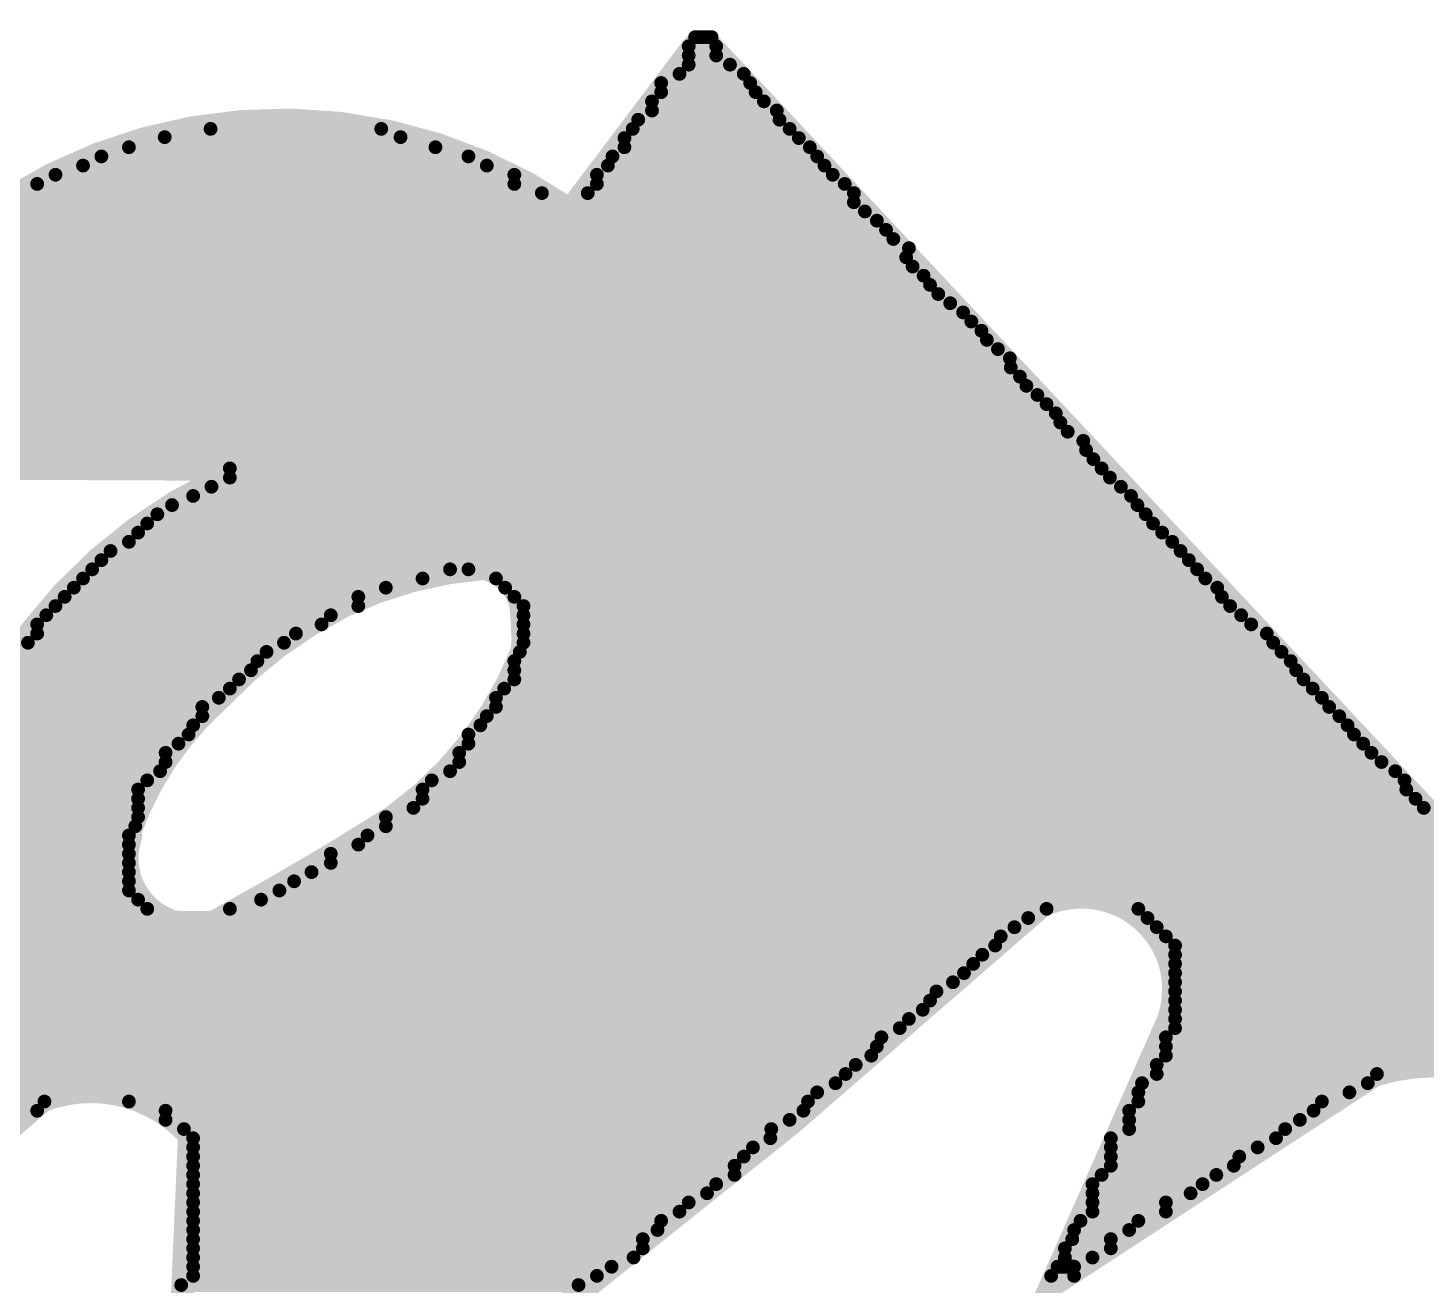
# Model space of a CAD drawing. Extents: x -3908 to 11948, y -2965 to 7442.
# Drawn here: x 3814.1 to 3936, y 1406.7 to 1516.3 of the extents above; entities that cross this region are included whole.
import ezdxf

# ---------------------------------------------------------------- set-up
doc = ezdxf.new("R2010")
doc.units = 0
doc.header["$MEASUREMENT"] = 0
doc.layers.get('0').update_dxf_attribs({"linetype": 'CONTINUOUS'})
doc.layers.add('2D_LINE_26', color=7, linetype='CONTINUOUS')

# ---------------------------------------------------------------- blocks, each defined once
blk = doc.blocks.new('SMOOTH_1$2')
at = {"const_width": 0.6}
blk.add_lwpolyline([(-0.3, 0, 1), (0.3, 0, 1)], format="xyb", close=True, dxfattribs=at)
blk = doc.blocks.new('SMOOTH_2')
at = {"const_width": 1}
blk.add_lwpolyline([(-0.5, 0, 1), (0.5, 0, 1)], format="xyb", close=True, dxfattribs=at)
blk = doc.blocks.new('DRAWING_542')
at = {"layer": '2D_LINE_26', "const_width": 2}
for points in [[(49.44, 146.56), (74.32, 157.84, -0.121013), (99.84, 201.28, -0.258152), (171.28, 226.88)], [(188.4, 207.2), (177.68, 192.96, 0.498037), (110.32, 170.48), (148.24, 170.32)], [(147.12, 169.52, 0.194833), (124.48, 145.04)], [(139.36, 138.32, 0.632174), (146.8, 130.96, 0.016582), (162.16, 140, 0.144993), (173.52, 154.56, 0.035795), (173.36, 158.48, 0.276385), (170.16, 161.68, 0.091887), (157.92, 158.4, 0.087049), (147.12, 150.32, 0.128103), (139.2, 138.48)], [(77.36, 68.48), (131.68, 115.28, -0.310987), (144.48, 112.24), (143.12, 81.36, 0.331687), (150.88, 77.92, 0.030116), (218.8, 132.24, -0.72056), (229.36, 121.28), (219.52, 99.04), (247.84, 117.52, -0.166894), (259.52, 117.12, -0.254432), (264.4, 104.32), (255.36, 72.24, 0.588457), (259.12, 71.52), (291.12, 96.56)]]:
    blk.add_lwpolyline(points, format="xyb", dxfattribs=at)
at = {"layer": '2D_LINE_26'}
for points, const_width in [([(188.56, 208), (190, 208)], 1.2), ([(188, 207.2), (190.4, 207.2)], 1.2), ([(291.12, 96.64), (291.12, 99.28), (189.84, 207.36)], 2), ([(188, 206.4), (190.4, 206.4)], 1.2), ([(188, 205.6), (191.6, 205.6)], 1.2), ([(187.2, 204.8), (192.8, 204.8)], 1.2), ([(185.6, 204), (193.36, 204)], 1.2), ([(185.6, 203.2), (193.84, 203.2)], 1.2), ([(184.8, 202.4), (194.56, 202.4)], 1.2), ([(183.6, 200.8), (195.92, 200.8)], 1.2), ([(184.8, 201.6), (195.68, 201.6)], 1.2), ([(146.32, 200), (161.2, 200)], 1.2), ([(183.12, 200), (196.8, 200)], 1.2), ([(139.2, 198.4), (165.92, 198.4)], 1.2), ([(142.32, 199.28), (162.88, 199.28)], 1.2), ([(182.4, 199.2), (197.6, 199.2)], 1.2), ([(182.4, 198.4), (198.56, 198.4)], 1.2), ([(136.8, 197.6), (168.8, 197.6)], 1.2), ([(181.36, 197.6), (199.2, 197.6)], 1.2), ([(132.8, 196), (172.8, 196)], 1.2), ([(135.2, 196.8), (170.4, 196.8)], 1.2), ([(180, 196), (200.56, 196)], 1.2), ([(180.96, 196.8), (199.84, 196.8)], 1.2), ([(131.2, 195.2), (172.8, 195.2)], 1.2), ([(180, 195.2), (201.6, 195.2)], 1.2), ([(128, 193.6), (202.4, 193.6)], 1.2), ([(129.6, 194.4), (175.2, 194.4)], 1.2), ([(179.2, 194.4), (202.4, 194.4)], 1.2), ([(125.6, 192), (204.4, 192)], 1.2), ([(126.4, 192.8), (203.36, 192.8)], 1.2), ([(124.8, 191.2), (205.2, 191.2)], 1.2), ([(123.2, 190.4), (205.84, 190.4)], 1.2), ([(123.2, 189.6), (207.2, 189.6)], 1.2), ([(121.6, 188.8), (206.96, 188.8)], 1.2), ([(120, 187.2), (208.48, 187.2)], 1.2), ([(120.8, 188), (207.52, 188)], 1.2), ([(120, 186.4), (209.04, 186.4)], 1.2), ([(118.4, 184.8), (210.8, 184.8)], 1.2), ([(119.2, 185.6), (209.76, 185.6)], 1.2), ([(118.4, 184), (211.92, 184)], 1.2), ([(116.8, 182.4), (213.52, 182.4)], 1.2), ([(117.6, 183.2), (212.64, 183.2)], 1.2), ([(116, 181.6), (214, 181.6)], 1.2), ([(115.2, 180.8), (214.96, 180.8)], 1.2), ([(116, 180), (216, 180)], 1.2), ([(114.4, 179.2), (216.08, 179.2)], 1.2), ([(113.68, 177.6), (217.44, 177.6)], 1.2), ([(114.4, 178.4), (216.88, 178.4)], 1.2), ([(112.8, 176.8), (218.4, 176.8)], 1.2), ([(112.32, 175.2), (220, 175.2)], 1.2), ([(112.72, 176), (219.2, 176)], 1.2), ([(112, 174.4), (220.4, 174.4)], 1.2), ([(112, 173.6), (221.04, 173.6)], 1.2), ([(112, 172.8), (222.4, 172.8)], 1.2), ([(111.2, 172), (222.64, 172)], 1.2), ([(111.2, 171.2), (223.28, 171.2)], 1.2), ([(148, 170.4), (224, 170.4)], 1.2), ([(148, 169.6), (224.72, 169.6)], 1.2), ([(144.8, 168), (226.56, 168)], 1.2), ([(146.4, 168.8), (225.68, 168.8)], 1.2), ([(141.68, 166.4), (227.84, 166.4)], 1.2), ([(142.96, 167.2), (227.12, 167.2)], 1.2), ([(140.8, 165.6), (228.48, 165.6)], 1.2), ([(139.2, 164), (230.16, 164)], 1.2), ([(140, 164.8), (229.28, 164.8)], 1.2), ([(137.6, 163.2), (230.88, 163.2)], 1.2), ([(136, 161.6), (167.2, 161.6)], 1.2), ([(136.8, 162.4), (231.6, 162.4)], 1.2), ([(168.8, 161.6), (232.32, 161.6)], 1.2), ([(135.2, 160.8), (164.8, 160.8)], 1.2), ([(171.2, 160.8), (233.04, 160.8)], 1.2), ([(133.6, 159.2), (159.2, 159.2)], 1.2), ([(134.4, 160), (161.6, 160)], 1.2), ([(172, 160), (234.08, 160)], 1.2), ([(172.8, 159.2), (234.48, 159.2)], 1.2), ([(132.8, 158.4), (159.2, 158.4)], 1.2), ([(173.6, 158.4), (235.2, 158.4)], 1.2), ([(131.2, 156.8), (156, 156.8)], 1.2), ([(132, 157.6), (156.8, 157.6)], 1.2), ([(173.6, 157.6), (236.16, 157.6)], 1.2), ([(173.6, 156.8), (237.04, 156.8)], 1.2), ([(131.2, 156), (153.76, 156)], 1.2), ([(173.6, 156), (238.4, 156)], 1.2), ([(129.6, 154.4), (151.2, 154.4)], 1.2), ([(130.4, 155.2), (152.72, 155.2)], 1.2), ([(173.28, 154.4), (239.68, 154.4)], 1.2), ([(173.6, 155.2), (238.96, 155.2)], 1.2), ([(128.8, 153.6), (150.4, 153.6)], 1.2), ([(172.8, 153.6), (240.48, 153.6)], 1.2), ([(128, 152.8), (149.84, 152.8)], 1.2), ([(128, 152), (148.8, 152)], 1.2), ([(172.8, 152.8), (240.96, 152.8)], 1.2), ([(172.8, 152), (241.6, 152)], 1.2), ([(127.2, 151.2), (148, 151.2)], 1.2), ([(171.92, 151.2), (242.4, 151.2)], 1.2), ([(126.4, 149.6), (145.6, 149.6)], 1.2), ([(127.2, 150.4), (147.04, 150.4)], 1.2), ([(171.2, 150.4), (243.2, 150.4)], 1.2), ([(171.2, 149.6), (243.84, 149.6)], 1.2), ([(126.16, 148.8), (145.6, 148.8)], 1.2), ([(170.4, 148.8), (244.72, 148.8)], 1.2), ([(125.6, 148), (144.8, 148)], 1.2), ([(125.6, 147.2), (144.4, 147.2)], 1.2), ([(168.8, 147.2), (246, 147.2)], 1.2), ([(169.84, 148), (245.44, 148)], 1.2), ([(125.6, 146.4), (143.52, 146.4)], 1.2), ([(168.8, 146.4), (246.8, 146.4)], 1.2), ([(98.88, 144.8), (142.4, 144.8)], 1.2), ([(99.36, 145.6), (142.4, 145.6)], 1.2), ([(168, 145.6), (247.52, 145.6)], 1.2), ([(168, 144.8), (248.4, 144.8)], 1.2), ([(98.4, 144), (141.92, 144)], 1.2), ([(167.2, 144), (249.6, 144)], 1.2), ([(97.6, 143.2), (140.8, 143.2)], 1.2), ([(97.6, 142.4), (140, 142.4)], 1.2), ([(164.8, 142.4), (250.56, 142.4)], 1.2), ([(165.6, 143.2), (250.4, 143.2)], 1.2), ([(97.04, 140.8), (140, 140.8)], 1.2), ([(97.6, 141.6), (140, 141.6)], 1.2), ([(164, 140.8), (252.08, 140.8)], 1.2), ([(164.8, 141.6), (251.36, 141.6)], 1.2), ([(96, 140), (140, 140)], 1.2), ([(161.6, 140), (252.96, 140)], 1.2), ([(95.2, 138.4), (139.2, 138.4)], 1.2), ([(96, 139.2), (139.76, 139.2)], 1.2), ([(160, 138.4), (254.32, 138.4)], 1.2), ([(161.6, 139.2), (253.92, 139.2)], 1.2), ([(95.2, 137.6), (139.2, 137.6)], 1.2), ([(159.2, 137.6), (255.36, 137.6)], 1.2), ([(94.4, 136.8), (139.2, 136.8)], 1.2), ([(94.4, 136), (139.2, 136)], 1.2), ([(156.8, 136.8), (255.92, 136.8)], 1.2), ([(156.8, 136), (256.72, 136)], 1.2), ([(94.4, 135.2), (139.2, 135.2)], 1.2), ([(155.12, 135.2), (257.6, 135.2)], 1.2), ([(93.2, 133.6), (139.2, 133.6)], 1.2), ([(93.68, 134.4), (139.2, 134.4)], 1.2), ([(152.32, 133.6), (258.88, 133.6)], 1.2), ([(153.6, 134.4), (258.24, 134.4)], 1.2), ([(92.8, 132.8), (140, 132.8)], 1.2), ([(150.72, 132.8), (260, 132.8)], 1.2), ([(92, 131.2), (217.6, 131.2)], 1.2), ([(92.64, 132), (140.8, 132)], 1.2), ([(148, 132), (219.2, 132)], 1.2), ([(227.2, 132), (260, 132)], 1.2), ([(228, 131.2), (260.88, 131.2)], 1.2), ([(92, 130.4), (216.4, 130.4)], 1.2), ([(228.8, 130.4), (262.4, 130.4)], 1.2), ([(91.12, 128.8), (214.72, 128.8)], 1.2), ([(92, 129.6), (215.2, 129.6)], 1.2), ([(229.6, 129.6), (263.2, 129.6)], 1.2), ([(230.4, 128.8), (264, 128.8)], 1.2), ([(90.4, 128), (213.6, 128)], 1.2), ([(230.4, 128), (264.8, 128)], 1.2), ([(89.6, 126.4), (212, 126.4)], 1.2), ([(90.32, 127.2), (212.8, 127.2)], 1.2), ([(230.4, 127.2), (265.6, 127.2)], 1.2), ([(230.4, 126.4), (266.4, 126.4)], 1.2), ([(89.68, 125.6), (211.04, 125.6)], 1.2), ([(230.4, 125.6), (266.64, 125.6)], 1.2), ([(88.8, 124.8), (209.6, 124.8)], 1.2), ([(88.8, 124), (209.04, 124)], 1.2), ([(230.4, 124.8), (267.04, 124.8)], 1.2), ([(230.4, 124), (267.6, 124)], 1.2), ([(88.4, 123.2), (208.4, 123.2)], 1.2), ([(230.4, 123.2), (268.56, 123.2)], 1.2), ([(87.2, 121.6), (206.4, 121.6)], 1.2), ([(87.92, 122.4), (207.2, 122.4)], 1.2), ([(230.4, 122.4), (269.6, 122.4)], 1.2), ([(230.4, 121.6), (270.08, 121.6)], 1.2), ([(87.2, 120.8), (204.8, 120.8)], 1.2), ([(229.6, 120.8), (270.72, 120.8)], 1.2), ([(86.4, 120), (204.4, 120)], 1.2), ([(86.4, 119.2), (203.92, 119.2)], 1.2), ([(229.6, 120), (271.68, 120)], 1.2), ([(229.6, 119.2), (272.4, 119.2)], 1.2), ([(86.4, 118.4), (202.56, 118.4)], 1.2), ([(228.8, 118.4), (273.28, 118.4)], 1.2), ([(84.8, 116.8), (200.8, 116.8)], 1.2), ([(86, 117.6), (201.68, 117.6)], 1.2), ([(227.52, 116.8), (247.2, 116.8)], 1.2), ([(228.8, 117.6), (248, 117.6)], 1.2), ([(84, 115.2), (131.84, 115.2)], 1.2), ([(84.8, 116), (199.2, 116)], 1.2), ([(139.2, 115.2), (198.4, 115.2)], 1.2), ([(227.2, 116), (245.6, 116)], 1.2), ([(227.2, 115.2), (243.2, 115.2)], 1.2), ([(84, 114.4), (131.2, 114.4)], 1.2), ([(142.4, 114.4), (198, 114.4)], 1.2), ([(226.4, 114.4), (242.48, 114.4)], 1.2), ([(142.4, 113.6), (196.8, 113.6)], 1.2), ([(144, 112.8), (195.2, 112.8)], 1.2), ([(226.4, 113.6), (241.28, 113.6)], 1.2), ([(226.4, 112.8), (240, 112.8)], 1.2), ([(144.8, 112), (195.12, 112)], 1.2), ([(224.8, 112), (239.2, 112)], 1.2), ([(144.8, 111.2), (193.6, 111.2)], 1.2), ([(144.8, 110.4), (192.8, 110.4)], 1.2), ([(224.8, 111.2), (237.6, 111.2)], 1.2), ([(224.8, 110.4), (236, 110.4)], 1.2), ([(144.8, 109.6), (192, 109.6)], 1.2), ([(224.8, 109.6), (235.52, 109.6)], 1.2), ([(144.8, 108.8), (192, 108.8)], 1.2), ([(144.8, 108), (190.4, 108)], 1.2), ([(223.2, 108), (232.8, 108)], 1.2), ([(224, 108.8), (234, 108.8)], 1.2), ([(144.8, 107.2), (189.6, 107.2)], 1.2), ([(223.2, 107.2), (231.76, 107.2)], 1.2), ([(144.8, 106.4), (188, 106.4)], 1.2), ([(144.8, 105.6), (187.2, 105.6)], 1.2), ([(223.2, 106.4), (229.6, 106.4)], 1.2), ([(223.2, 105.6), (229.6, 105.6)], 1.2), ([(144.8, 104.8), (185.6, 104.8)], 1.2), ([(222.16, 104.8), (227.2, 104.8)], 1.2), ([(144.8, 104), (185.28, 104)], 1.2), ([(144.8, 103.2), (184, 103.2)], 1.2), ([(221.44, 103.2), (224.8, 103.2)], 1.2), ([(221.6, 104), (226.4, 104)], 1.2), ([(144.8, 102.4), (184, 102.4)], 1.2), ([(220.8, 102.4), (224.8, 102.4)], 1.2), ([(144.8, 101.6), (183.2, 101.6)], 1.2), ([(144.8, 100.8), (181.28, 100.8)], 1.2), ([(220.16, 100.8), (221.6, 100.8)], 1.2), ([(220.8, 101.6), (223.2, 101.6)], 1.2), ([(144.8, 100), (180, 100)], 1.2), ([(219.6, 100), (221.6, 100)], 1.2), ([(143.76, 99.2), (178.4, 99.2)], 1.2)]:
    blk.add_lwpolyline(points, dxfattribs=dict(at, const_width=const_width))
for name, p in [('SMOOTH_1$2', (188.56, 208)), ('SMOOTH_1$2', (190, 208)), ('SMOOTH_2', (188.4, 207.2)), ('SMOOTH_1$2', (188, 207.2)), ('SMOOTH_2', (189.84, 207.36)), ('SMOOTH_1$2', (190.4, 207.2)), ('SMOOTH_1$2', (188, 206.4)), ('SMOOTH_1$2', (188, 205.6)), ('SMOOTH_1$2', (190.4, 206.4)), ('SMOOTH_1$2', (191.6, 205.6)), ('SMOOTH_1$2', (187.2, 204.8)), ('SMOOTH_1$2', (192.8, 204.8)), ('SMOOTH_1$2', (185.6, 204)), ('SMOOTH_1$2', (185.6, 203.2)), ('SMOOTH_1$2', (193.36, 204)), ('SMOOTH_1$2', (193.84, 203.2)), ('SMOOTH_1$2', (184.8, 202.4)), ('SMOOTH_1$2', (194.56, 202.4)), ('SMOOTH_1$2', (183.6, 200.8)), ('SMOOTH_1$2', (184.8, 201.6)), ('SMOOTH_1$2', (195.68, 201.6)), ('SMOOTH_1$2', (195.92, 200.8)), ('SMOOTH_1$2', (146.32, 200)), ('SMOOTH_1$2', (161.2, 200)), ('SMOOTH_1$2', (183.12, 200)), ('SMOOTH_1$2', (196.8, 200)), ('SMOOTH_1$2', (139.2, 198.4)), ('SMOOTH_1$2', (142.32, 199.28)), ('SMOOTH_1$2', (162.88, 199.28)), ('SMOOTH_1$2', (165.92, 198.4)), ('SMOOTH_1$2', (182.4, 199.2)), ('SMOOTH_1$2', (182.4, 198.4)), ('SMOOTH_1$2', (197.6, 199.2)), ('SMOOTH_1$2', (198.56, 198.4)), ('SMOOTH_1$2', (136.8, 197.6)), ('SMOOTH_1$2', (168.8, 197.6)), ('SMOOTH_1$2', (181.36, 197.6)), ('SMOOTH_1$2', (199.2, 197.6)), ('SMOOTH_1$2', (132.8, 196)), ('SMOOTH_1$2', (135.2, 196.8)), ('SMOOTH_1$2', (170.4, 196.8)), ('SMOOTH_1$2', (172.8, 196)), ('SMOOTH_1$2', (180, 196)), ('SMOOTH_1$2', (180.96, 196.8)), ('SMOOTH_1$2', (199.84, 196.8)), ('SMOOTH_1$2', (200.56, 196)), ('SMOOTH_1$2', (131.2, 195.2)), ('SMOOTH_1$2', (172.8, 195.2)), ('SMOOTH_1$2', (180, 195.2)), ('SMOOTH_1$2', (201.6, 195.2)), ('SMOOTH_1$2', (175.2, 194.4)), ('SMOOTH_2', (177.68, 192.96)), ('SMOOTH_1$2', (179.2, 194.4)), ('SMOOTH_1$2', (202.4, 194.4)), ('SMOOTH_1$2', (202.4, 193.6)), ('SMOOTH_1$2', (203.36, 192.8)), ('SMOOTH_1$2', (204.4, 192)), ('SMOOTH_1$2', (205.2, 191.2)), ('SMOOTH_1$2', (205.84, 190.4)), ('SMOOTH_1$2', (207.2, 189.6)), ('SMOOTH_1$2', (206.96, 188.8)), ('SMOOTH_1$2', (207.52, 188)), ('SMOOTH_1$2', (208.48, 187.2)), ('SMOOTH_1$2', (209.04, 186.4)), ('SMOOTH_1$2', (209.76, 185.6)), ('SMOOTH_1$2', (210.8, 184.8)), ('SMOOTH_1$2', (211.92, 184)), ('SMOOTH_1$2', (212.64, 183.2)), ('SMOOTH_1$2', (213.52, 182.4)), ('SMOOTH_1$2', (214, 181.6)), ('SMOOTH_1$2', (214.96, 180.8)), ('SMOOTH_1$2', (216, 180)), ('SMOOTH_1$2', (216.08, 179.2)), ('SMOOTH_1$2', (216.88, 178.4)), ('SMOOTH_1$2', (217.44, 177.6)), ('SMOOTH_1$2', (218.4, 176.8)), ('SMOOTH_1$2', (219.2, 176)), ('SMOOTH_1$2', (220, 175.2)), ('SMOOTH_1$2', (220.4, 174.4)), ('SMOOTH_1$2', (221.04, 173.6)), ('SMOOTH_1$2', (222.4, 172.8)), ('SMOOTH_1$2', (222.64, 172)), ('SMOOTH_2', (148.24, 170.32)), ('SMOOTH_1$2', (148, 170.4)), ('SMOOTH_1$2', (223.28, 171.2)), ('SMOOTH_1$2', (224, 170.4)), ('SMOOTH_2', (147.12, 169.52)), ('SMOOTH_1$2', (148, 169.6)), ('SMOOTH_1$2', (224.72, 169.6)), ('SMOOTH_1$2', (144.8, 168)), ('SMOOTH_1$2', (146.4, 168.8)), ('SMOOTH_1$2', (225.68, 168.8)), ('SMOOTH_1$2', (226.56, 168)), ('SMOOTH_1$2', (141.68, 166.4)), ('SMOOTH_1$2', (142.96, 167.2)), ('SMOOTH_1$2', (227.12, 167.2)), ('SMOOTH_1$2', (227.84, 166.4)), ('SMOOTH_1$2', (140.8, 165.6)), ('SMOOTH_1$2', (228.48, 165.6)), ('SMOOTH_1$2', (139.2, 164)), ('SMOOTH_1$2', (140, 164.8)), ('SMOOTH_1$2', (229.28, 164.8)), ('SMOOTH_1$2', (230.16, 164)), ('SMOOTH_1$2', (137.6, 163.2)), ('SMOOTH_1$2', (230.88, 163.2)), ('SMOOTH_1$2', (136, 161.6)), ('SMOOTH_1$2', (136.8, 162.4)), ('SMOOTH_1$2', (167.2, 161.6)), ('SMOOTH_1$2', (168.8, 161.6)), ('SMOOTH_2', (170.16, 161.68)), ('SMOOTH_1$2', (231.6, 162.4)), ('SMOOTH_1$2', (232.32, 161.6)), ('SMOOTH_1$2', (135.2, 160.8)), ('SMOOTH_1$2', (164.8, 160.8)), ('SMOOTH_1$2', (171.2, 160.8)), ('SMOOTH_1$2', (233.04, 160.8)), ('SMOOTH_1$2', (133.6, 159.2)), ('SMOOTH_1$2', (134.4, 160)), ('SMOOTH_1$2', (159.2, 159.2)), ('SMOOTH_1$2', (161.6, 160)), ('SMOOTH_1$2', (172, 160)), ('SMOOTH_1$2', (172.8, 159.2)), ('SMOOTH_1$2', (234.08, 160)), ('SMOOTH_1$2', (234.48, 159.2)), ('SMOOTH_1$2', (132.8, 158.4)), ('SMOOTH_2', (157.92, 158.4)), ('SMOOTH_1$2', (159.2, 158.4)), ('SMOOTH_2', (173.36, 158.48)), ('SMOOTH_1$2', (173.6, 158.4)), ('SMOOTH_1$2', (235.2, 158.4)), ('SMOOTH_1$2', (131.2, 156.8)), ('SMOOTH_1$2', (132, 157.6)), ('SMOOTH_1$2', (156, 156.8)), ('SMOOTH_1$2', (156.8, 157.6)), ('SMOOTH_1$2', (173.6, 157.6)), ('SMOOTH_1$2', (173.6, 156.8)), ('SMOOTH_1$2', (236.16, 157.6)), ('SMOOTH_1$2', (237.04, 156.8)), ('SMOOTH_1$2', (131.2, 156)), ('SMOOTH_1$2', (153.76, 156)), ('SMOOTH_1$2', (173.6, 156)), ('SMOOTH_1$2', (238.4, 156)), ('SMOOTH_1$2', (130.4, 155.2)), ('SMOOTH_1$2', (151.2, 154.4)), ('SMOOTH_1$2', (152.72, 155.2)), ('SMOOTH_2', (173.52, 154.56)), ('SMOOTH_1$2', (173.28, 154.4)), ('SMOOTH_1$2', (173.6, 155.2)), ('SMOOTH_1$2', (238.96, 155.2)), ('SMOOTH_1$2', (239.68, 154.4)), ('SMOOTH_1$2', (150.4, 153.6)), ('SMOOTH_1$2', (172.8, 153.6)), ('SMOOTH_1$2', (240.48, 153.6)), ('SMOOTH_1$2', (148.8, 152)), ('SMOOTH_1$2', (149.84, 152.8)), ('SMOOTH_1$2', (172.8, 152.8)), ('SMOOTH_1$2', (172.8, 152)), ('SMOOTH_1$2', (240.96, 152.8)), ('SMOOTH_1$2', (241.6, 152)), ('SMOOTH_2', (147.12, 150.32)), ('SMOOTH_1$2', (148, 151.2)), ('SMOOTH_1$2', (171.92, 151.2)), ('SMOOTH_1$2', (242.4, 151.2)), ('SMOOTH_1$2', (145.6, 149.6)), ('SMOOTH_1$2', (147.04, 150.4)), ('SMOOTH_1$2', (171.2, 150.4)), ('SMOOTH_1$2', (171.2, 149.6)), ('SMOOTH_1$2', (243.2, 150.4)), ('SMOOTH_1$2', (243.84, 149.6)), ('SMOOTH_1$2', (145.6, 148.8)), ('SMOOTH_1$2', (170.4, 148.8)), ('SMOOTH_1$2', (244.72, 148.8)), ('SMOOTH_1$2', (144.4, 147.2)), ('SMOOTH_1$2', (144.8, 148)), ('SMOOTH_1$2', (168.8, 147.2)), ('SMOOTH_1$2', (169.84, 148)), ('SMOOTH_1$2', (245.44, 148)), ('SMOOTH_1$2', (246, 147.2)), ('SMOOTH_1$2', (143.52, 146.4)), ('SMOOTH_1$2', (168.8, 146.4)), ('SMOOTH_1$2', (246.8, 146.4)), ('SMOOTH_1$2', (142.4, 145.6)), ('SMOOTH_1$2', (142.4, 144.8)), ('SMOOTH_1$2', (168, 145.6)), ('SMOOTH_1$2', (168, 144.8)), ('SMOOTH_1$2', (247.52, 145.6)), ('SMOOTH_1$2', (248.4, 144.8)), ('SMOOTH_1$2', (141.92, 144)), ('SMOOTH_1$2', (167.2, 144)), ('SMOOTH_1$2', (249.6, 144)), ('SMOOTH_1$2', (140, 142.4)), ('SMOOTH_1$2', (140.8, 143.2)), ('SMOOTH_1$2', (164.8, 142.4)), ('SMOOTH_1$2', (165.6, 143.2)), ('SMOOTH_1$2', (250.4, 143.2)), ('SMOOTH_1$2', (250.56, 142.4)), ('SMOOTH_1$2', (140, 141.6)), ('SMOOTH_1$2', (140, 140.8)), ('SMOOTH_1$2', (164, 140.8)), ('SMOOTH_1$2', (164.8, 141.6)), ('SMOOTH_1$2', (251.36, 141.6)), ('SMOOTH_1$2', (252.08, 140.8)), ('SMOOTH_1$2', (140, 140)), ('SMOOTH_1$2', (161.6, 140)), ('SMOOTH_2', (162.16, 140)), ('SMOOTH_2', (139.2, 138.48)), ('SMOOTH_2', (139.36, 138.32)), ('SMOOTH_1$2', (139.2, 138.4)), ('SMOOTH_1$2', (139.76, 139.2)), ('SMOOTH_1$2', (160, 138.4)), ('SMOOTH_1$2', (161.6, 139.2)), ('SMOOTH_1$2', (139.2, 137.6)), ('SMOOTH_1$2', (159.2, 137.6)), ('SMOOTH_1$2', (139.2, 136.8)), ('SMOOTH_1$2', (139.2, 136)), ('SMOOTH_1$2', (156.8, 136.8)), ('SMOOTH_1$2', (156.8, 136)), ('SMOOTH_1$2', (139.2, 135.2)), ('SMOOTH_1$2', (155.12, 135.2)), ('SMOOTH_1$2', (139.2, 134.4)), ('SMOOTH_1$2', (139.2, 133.6)), ('SMOOTH_1$2', (152.32, 133.6)), ('SMOOTH_1$2', (153.6, 134.4)), ('SMOOTH_1$2', (140, 132.8)), ('SMOOTH_1$2', (150.72, 132.8)), ('SMOOTH_2', (218.8, 132.24)), ('SMOOTH_1$2', (140.8, 132)), ('SMOOTH_2', (146.8, 130.96)), ('SMOOTH_1$2', (148, 132)), ('SMOOTH_1$2', (217.6, 131.2)), ('SMOOTH_1$2', (219.2, 132)), ('SMOOTH_1$2', (227.2, 132)), ('SMOOTH_1$2', (228, 131.2)), ('SMOOTH_1$2', (216.4, 130.4)), ('SMOOTH_1$2', (228.8, 130.4)), ('SMOOTH_1$2', (214.72, 128.8)), ('SMOOTH_1$2', (215.2, 129.6)), ('SMOOTH_1$2', (229.6, 129.6)), ('SMOOTH_1$2', (230.4, 128.8)), ('SMOOTH_1$2', (213.6, 128)), ('SMOOTH_1$2', (230.4, 128)), ('SMOOTH_1$2', (212, 126.4)), ('SMOOTH_1$2', (212.8, 127.2)), ('SMOOTH_1$2', (230.4, 127.2)), ('SMOOTH_1$2', (230.4, 126.4)), ('SMOOTH_1$2', (211.04, 125.6)), ('SMOOTH_1$2', (230.4, 125.6)), ('SMOOTH_1$2', (209.04, 124)), ('SMOOTH_1$2', (209.6, 124.8)), ('SMOOTH_1$2', (230.4, 124.8)), ('SMOOTH_1$2', (230.4, 124)), ('SMOOTH_1$2', (208.4, 123.2)), ('SMOOTH_1$2', (230.4, 123.2)), ('SMOOTH_1$2', (206.4, 121.6)), ('SMOOTH_1$2', (207.2, 122.4)), ('SMOOTH_2', (229.36, 121.28)), ('SMOOTH_1$2', (230.4, 122.4)), ('SMOOTH_1$2', (230.4, 121.6)), ('SMOOTH_1$2', (204.8, 120.8)), ('SMOOTH_1$2', (229.6, 120.8)), ('SMOOTH_1$2', (203.92, 119.2)), ('SMOOTH_1$2', (204.4, 120)), ('SMOOTH_1$2', (229.6, 120)), ('SMOOTH_1$2', (229.6, 119.2)), ('SMOOTH_1$2', (202.56, 118.4)), ('SMOOTH_1$2', (228.8, 118.4)), ('SMOOTH_2', (247.84, 117.52)), ('SMOOTH_1$2', (200.8, 116.8)), ('SMOOTH_1$2', (201.68, 117.6)), ('SMOOTH_1$2', (227.52, 116.8)), ('SMOOTH_1$2', (228.8, 117.6)), ('SMOOTH_1$2', (247.2, 116.8)), ('SMOOTH_1$2', (248, 117.6)), ('SMOOTH_2', (131.68, 115.28)), ('SMOOTH_1$2', (131.84, 115.2)), ('SMOOTH_1$2', (139.2, 115.2)), ('SMOOTH_1$2', (198.4, 115.2)), ('SMOOTH_1$2', (199.2, 116)), ('SMOOTH_1$2', (227.2, 116)), ('SMOOTH_1$2', (227.2, 115.2)), ('SMOOTH_1$2', (243.2, 115.2)), ('SMOOTH_1$2', (245.6, 116)), ('SMOOTH_1$2', (131.2, 114.4)), ('SMOOTH_1$2', (142.4, 114.4)), ('SMOOTH_1$2', (198, 114.4)), ('SMOOTH_1$2', (226.4, 114.4)), ('SMOOTH_1$2', (242.48, 114.4)), ('SMOOTH_1$2', (142.4, 113.6)), ('SMOOTH_1$2', (144, 112.8)), ('SMOOTH_1$2', (195.2, 112.8)), ('SMOOTH_1$2', (196.8, 113.6)), ('SMOOTH_1$2', (226.4, 113.6)), ('SMOOTH_1$2', (226.4, 112.8)), ('SMOOTH_1$2', (240, 112.8)), ('SMOOTH_1$2', (241.28, 113.6)), ('SMOOTH_2', (144.48, 112.24)), ('SMOOTH_1$2', (144.8, 112)), ('SMOOTH_1$2', (195.12, 112)), ('SMOOTH_1$2', (224.8, 112)), ('SMOOTH_1$2', (239.2, 112)), ('SMOOTH_1$2', (144.8, 111.2)), ('SMOOTH_1$2', (144.8, 110.4)), ('SMOOTH_1$2', (192.8, 110.4)), ('SMOOTH_1$2', (193.6, 111.2)), ('SMOOTH_1$2', (224.8, 111.2)), ('SMOOTH_1$2', (224.8, 110.4)), ('SMOOTH_1$2', (236, 110.4)), ('SMOOTH_1$2', (237.6, 111.2)), ('SMOOTH_1$2', (144.8, 109.6)), ('SMOOTH_1$2', (192, 109.6)), ('SMOOTH_1$2', (224.8, 109.6)), ('SMOOTH_1$2', (235.52, 109.6)), ('SMOOTH_1$2', (144.8, 108.8)), ('SMOOTH_1$2', (144.8, 108)), ('SMOOTH_1$2', (190.4, 108)), ('SMOOTH_1$2', (192, 108.8)), ('SMOOTH_1$2', (223.2, 108)), ('SMOOTH_1$2', (224, 108.8)), ('SMOOTH_1$2', (232.8, 108)), ('SMOOTH_1$2', (234, 108.8)), ('SMOOTH_1$2', (144.8, 107.2)), ('SMOOTH_1$2', (189.6, 107.2)), ('SMOOTH_1$2', (223.2, 107.2)), ('SMOOTH_1$2', (231.76, 107.2)), ('SMOOTH_1$2', (144.8, 106.4)), ('SMOOTH_1$2', (144.8, 105.6)), ('SMOOTH_1$2', (187.2, 105.6)), ('SMOOTH_1$2', (188, 106.4)), ('SMOOTH_1$2', (223.2, 106.4)), ('SMOOTH_1$2', (223.2, 105.6)), ('SMOOTH_1$2', (229.6, 106.4)), ('SMOOTH_1$2', (229.6, 105.6)), ('SMOOTH_1$2', (144.8, 104.8)), ('SMOOTH_1$2', (185.6, 104.8)), ('SMOOTH_1$2', (222.16, 104.8)), ('SMOOTH_1$2', (227.2, 104.8)), ('SMOOTH_1$2', (144.8, 104)), ('SMOOTH_1$2', (144.8, 103.2)), ('SMOOTH_1$2', (184, 103.2)), ('SMOOTH_1$2', (185.28, 104)), ('SMOOTH_1$2', (221.44, 103.2)), ('SMOOTH_1$2', (221.6, 104)), ('SMOOTH_1$2', (224.8, 103.2)), ('SMOOTH_1$2', (226.4, 104)), ('SMOOTH_1$2', (144.8, 102.4)), ('SMOOTH_1$2', (184, 102.4)), ('SMOOTH_1$2', (220.8, 102.4)), ('SMOOTH_1$2', (224.8, 102.4)), ('SMOOTH_1$2', (144.8, 101.6)), ('SMOOTH_1$2', (144.8, 100.8)), ('SMOOTH_1$2', (181.28, 100.8)), ('SMOOTH_1$2', (183.2, 101.6)), ('SMOOTH_1$2', (220.16, 100.8)), ('SMOOTH_1$2', (220.8, 101.6)), ('SMOOTH_1$2', (221.6, 100.8)), ('SMOOTH_1$2', (223.2, 101.6)), ('SMOOTH_1$2', (144.8, 100)), ('SMOOTH_1$2', (180, 100)), ('SMOOTH_2', (219.52, 99.04)), ('SMOOTH_1$2', (219.6, 100)), ('SMOOTH_1$2', (221.6, 100)), ('SMOOTH_1$2', (143.76, 99.2)), ('SMOOTH_1$2', (178.4, 99.2))]:
    blk.add_blockref(name, p, dxfattribs=at)

msp = doc.modelspace()

# ---------------------------------------------------------------- block references
msp.add_blockref('DRAWING_542', (3683.75, 1307.5))

doc.saveas('drawing.dxf')
